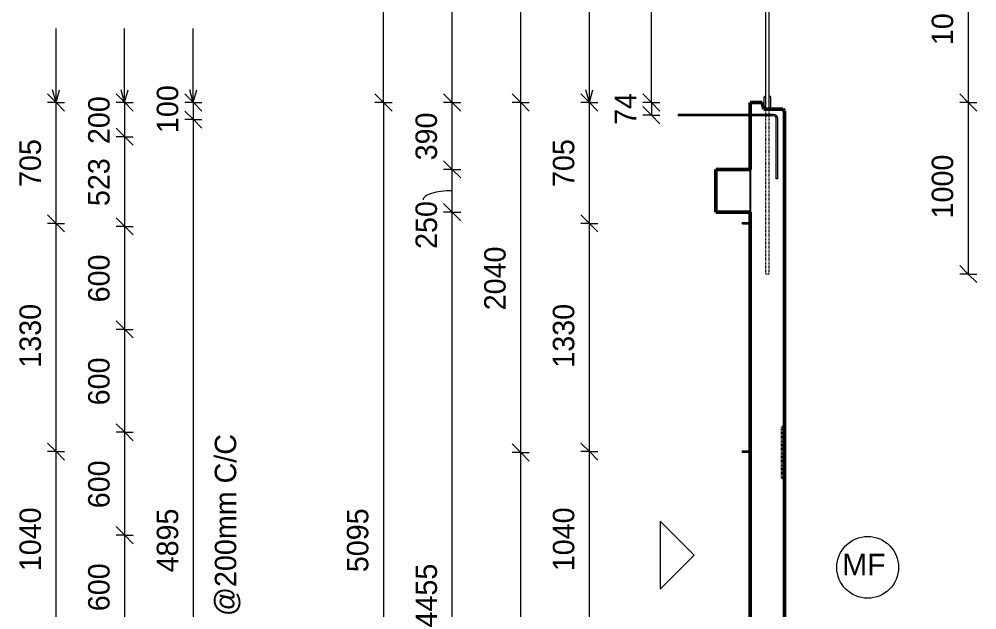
# Model space of a CAD drawing. Header units: millimetres. Extents: x 8080 to 24588, y -2644 to 10127.
# Drawn here: x 18288 to 23868, y 743 to 4185 of the extents above; entities that cross this region are included whole.
import ezdxf

# ---------------------------------------------------------------- set-up
doc = ezdxf.new("R2010")
doc.units = ezdxf.units.MM
doc.linetypes.add('Dash', pattern=[6.36, 3.18, -3.18])
for name, color, linetype, lineweight in [('A-ANNO-DIMS', 211, 'Continuous', 9), ('A-ANNO-DIMS-50', 211, 'Continuous', 9), ('A-DETL-MBND', 5, 'Continuous', 18), ('A-GENM', 13, 'Continuous', 18), ('A-WALL', 113, 'Continuous', 25), ('A-WALL-HDLN', 110, 'Dash', 25), ('G-ANNO-TEXT', 231, 'Continuous', 9), ('S-BEAM', 12, 'Continuous', 18), ('S-RBAR', 171, 'Continuous', 18)]:
    doc.layers.add(name, color=color, linetype=linetype, lineweight=lineweight)
doc.styles.add('Arial_1', font='arial.ttf', dxfattribs={"height": 125})
doc.styles.add('Nirmala UI Semilight', font='NirmalaS.ttf', dxfattribs={"height": 125})
doc.dimstyles.new('Arrow_Filled_-_2_5_NI_UI', dxfattribs={"dimscale": 304.8, "dimtxt": 130.920493, "dimasz": 0.328084, "dimexe": 0.164042, "dimexo": 0.0625, "dimgap": 0.164042, "dimtad": 1, "dimdec": 0, "dimzin": 0, "dimdsep": 46, "dimtxsty": 'Nirmala UI Semilight', "dimblk1": 'OBLIQUE', "dimblk2": 'OBLIQUE', "dimsah": 1, "dimcen": 0.09, "dimazin": 0, "dimtfac": 1, "dimtdec": 4, "dimtix": 1, "dimtmove": 0, "dimatfit": 3, "dimfxl": 0.164042, "dimfxlon": 1, "dimtvp": 1, "dimtolj": 1, "dimtzin": 0, "dimarcsym": 2})
doc.dimstyles.new('Arrow_Filled_-_2_5_NI_UI_2', dxfattribs={"dimscale": 304.8, "dimtxt": 130.920493, "dimasz": 0.328084, "dimexe": 0.164042, "dimexo": 0.0625, "dimgap": 0.164042, "dimtad": 1, "dimdec": 0, "dimzin": 0, "dimdsep": 46, "dimtxsty": 'Nirmala UI Semilight', "dimblk1": 'OBLIQUE', "dimblk2": 'OBLIQUE', "dimsah": 1, "dimcen": 0.09, "dimazin": 0, "dimtfac": 1, "dimtdec": 4, "dimtix": 1, "dimtmove": 1, "dimatfit": 3, "dimfxl": 0.164042, "dimfxlon": 1, "dimtvp": 1, "dimtolj": 1, "dimtzin": 0, "dimarcsym": 2})

# ---------------------------------------------------------------- blocks, each defined once
blk = doc.blocks.new('RR spread anchor face based - RR-SA-4_0-180-1726831-Elevation Right')
at = {"layer": 'A-GENM'}
for p, q in [((12996.3, 3733.8), (12993.8, 3728.8)), ((12993.8, 3728.8), (12993.8, 3660.7)), ((13003.8, 3733.8), (12996.3, 3733.8)), ((13031.3, 3733.8), (13023.8, 3733.8)), ((13033.8, 3728.8), (13031.3, 3733.8)), ((13033.8, 3660), (13033.8, 3728.8))]:
    blk.add_line(p, q, dxfattribs=at)
blk = doc.blocks.new('RR spread anchor face based - RR-SA-2_5-200-2134315-Elevation Right')
at = {"layer": 'A-GENM'}
for p, q in [((12868.8, -700), (12873.8, -700)), ((12868.8, -710), (12868.8, -700)), ((12873.8, -710), (12868.8, -710)), ((12873.8, -700), (12913.8, -700)), ((12873.8, -700), (12873.8, -710)), ((12913.8, -710), (12873.8, -710))]:
    blk.add_line(p, q, dxfattribs=at)
blk = doc.blocks.new('DIMBLOCK51-Elevation Front')
at = {"layer": 'A-ANNO-DIMS-50'}
for p, q in [((18502.6, 1665), (18452.6, 1715)), ((18502.6, 1665), (18452.6, 1665)), ((18502.6, 625), (18502.6, 1665)), ((18502.6, 1665), (18552.6, 1615)), ((18502.6, 1665), (18552.6, 1665)), ((18502.6, 625), (18452.6, 675)), ((18502.6, 625), (18452.6, 625)), ((18502.6, 625), (18552.6, 575)), ((18502.6, 625), (18552.6, 625))]:
    blk.add_line(p, q, dxfattribs=at)
at = {"layer": 'A-ANNO-DIMS-50', "color": 0, "insert": (18289.5, 967.7), "char_height": 125, "width": 425.611, "attachment_point": 1, "rotation": 90, "line_spacing_factor": 1.142579, "style": 'Nirmala UI Semilight'}
blk.add_mtext('1040', dxfattribs=at)
blk = doc.blocks.new('_Oblique')
at = {"color": 0, "linetype": 'ByBlock', "lineweight": -2}
blk.add_line((-0.5, -0.5), (0.5, 0.5), dxfattribs=at)
blk = doc.blocks.new('DIMBLOCK52-Elevation Front')
at = {"layer": 'A-ANNO-DIMS-50'}
for p, q in [((18502.6, 2995), (18452.6, 3045)), ((18502.6, 2995), (18452.6, 2995)), ((18502.6, 1665), (18502.6, 2995)), ((18502.6, 2995), (18552.6, 2945)), ((18502.6, 2995), (18552.6, 2995)), ((18502.6, 1665), (18452.6, 1715)), ((18502.6, 1665), (18452.6, 1665)), ((18502.6, 1665), (18552.6, 1615)), ((18502.6, 1665), (18552.6, 1665))]:
    blk.add_line(p, q, dxfattribs=at)
at = {"layer": 'A-ANNO-DIMS-50', "color": 0, "insert": (18289.5, 2153.9), "char_height": 125, "width": 422.754, "attachment_point": 1, "rotation": 90, "line_spacing_factor": 1.142579, "style": 'Nirmala UI Semilight'}
blk.add_mtext('1330', dxfattribs=at)
blk = doc.blocks.new('DIMBLOCK53-Elevation Front')
at = {"layer": 'A-ANNO-DIMS-50'}
for p, q in [((18502.6, 3700), (18452.6, 3750)), ((18502.6, 3700), (18452.6, 3700)), ((18502.6, 2995), (18502.6, 3700)), ((18502.6, 3700), (18552.6, 3650)), ((18502.6, 3700), (18552.6, 3700)), ((18502.6, 2995), (18452.6, 3045)), ((18502.6, 2995), (18452.6, 2995)), ((18502.6, 2995), (18552.6, 2945)), ((18502.6, 2995), (18552.6, 2995))]:
    blk.add_line(p, q, dxfattribs=at)
at = {"layer": 'A-ANNO-DIMS-50', "color": 0, "insert": (18289.5, 3207.1), "char_height": 125, "width": 337.061, "attachment_point": 1, "rotation": 90, "line_spacing_factor": 1.142579, "style": 'Nirmala UI Semilight'}
blk.add_mtext('705', dxfattribs=at)
blk = doc.blocks.new('DIMBLOCK58-Elevation Front')
at = {"layer": 'A-ANNO-DIMS-50'}
for p, q in [((18902.6, 1177.5), (18852.6, 1227.5)), ((18902.6, 1177.5), (18852.6, 1177.5)), ((18902.6, 577.5), (18902.6, 1177.5)), ((18902.6, 1177.5), (18952.6, 1127.5)), ((18902.6, 1177.5), (18952.6, 1177.5)), ((18902.6, 577.5), (18852.6, 627.5)), ((18902.6, 577.5), (18852.6, 577.5)), ((18902.6, 577.5), (18952.6, 527.5)), ((18902.6, 577.5), (18952.6, 577.5))]:
    blk.add_line(p, q, dxfattribs=at)
at = {"layer": 'A-ANNO-DIMS-50', "color": 0, "insert": (18689.5, 734.7), "char_height": 125, "width": 342.774, "attachment_point": 1, "rotation": 90, "line_spacing_factor": 1.142579, "style": 'Nirmala UI Semilight'}
blk.add_mtext('600', dxfattribs=at)
blk = doc.blocks.new('DIMBLOCK59-Elevation Front')
at = {"layer": 'A-ANNO-DIMS-50'}
for p, q in [((18902.6, 1777.5), (18852.6, 1827.5)), ((18902.6, 1777.5), (18852.6, 1777.5)), ((18902.6, 1177.5), (18902.6, 1777.5)), ((18902.6, 1777.5), (18952.6, 1727.5)), ((18902.6, 1777.5), (18952.6, 1777.5)), ((18902.6, 1177.5), (18852.6, 1227.5)), ((18902.6, 1177.5), (18852.6, 1177.5)), ((18902.6, 1177.5), (18952.6, 1127.5)), ((18902.6, 1177.5), (18952.6, 1177.5))]:
    blk.add_line(p, q, dxfattribs=at)
at = {"layer": 'A-ANNO-DIMS-50', "color": 0, "insert": (18689.5, 1334.7), "char_height": 125, "width": 342.774, "attachment_point": 1, "rotation": 90, "line_spacing_factor": 1.142579, "style": 'Nirmala UI Semilight'}
blk.add_mtext('600', dxfattribs=at)
blk = doc.blocks.new('DIMBLOCK60-Elevation Front')
at = {"layer": 'A-ANNO-DIMS-50'}
for p, q in [((18902.6, 2377.5), (18852.6, 2427.5)), ((18902.6, 2377.5), (18852.6, 2377.5)), ((18902.6, 1777.5), (18902.6, 2377.5)), ((18902.6, 2377.5), (18952.6, 2327.5)), ((18902.6, 2377.5), (18952.6, 2377.5)), ((18902.6, 1777.5), (18852.6, 1827.5)), ((18902.6, 1777.5), (18852.6, 1777.5)), ((18902.6, 1777.5), (18952.6, 1727.5)), ((18902.6, 1777.5), (18952.6, 1777.5))]:
    blk.add_line(p, q, dxfattribs=at)
at = {"layer": 'A-ANNO-DIMS-50', "color": 0, "insert": (18689.5, 1934.7), "char_height": 125, "width": 342.774, "attachment_point": 1, "rotation": 90, "line_spacing_factor": 1.142579, "style": 'Nirmala UI Semilight'}
blk.add_mtext('600', dxfattribs=at)
blk = doc.blocks.new('DIMBLOCK61-Elevation Front')
at = {"layer": 'A-ANNO-DIMS-50'}
for p, q in [((18902.6, 2977.5), (18852.6, 3027.5)), ((18902.6, 2977.5), (18852.6, 2977.5)), ((18902.6, 2377.5), (18902.6, 2977.5)), ((18902.6, 2977.5), (18952.6, 2927.5)), ((18902.6, 2977.5), (18952.6, 2977.5)), ((18902.6, 2377.5), (18852.6, 2427.5)), ((18902.6, 2377.5), (18852.6, 2377.5)), ((18902.6, 2377.5), (18952.6, 2327.5)), ((18902.6, 2377.5), (18952.6, 2377.5))]:
    blk.add_line(p, q, dxfattribs=at)
at = {"layer": 'A-ANNO-DIMS-50', "color": 0, "insert": (18689.5, 2534.7), "char_height": 125, "width": 342.774, "attachment_point": 1, "rotation": 90, "line_spacing_factor": 1.142579, "style": 'Nirmala UI Semilight'}
blk.add_mtext('600', dxfattribs=at)
blk = doc.blocks.new('DIMBLOCK62-Elevation Front')
at = {"layer": 'A-ANNO-DIMS-50'}
for p, q in [((18902.6, 3500), (18852.6, 3550)), ((18902.6, 3500), (18852.6, 3500)), ((18902.6, 2977.5), (18902.6, 3500)), ((18902.6, 3500), (18952.6, 3450)), ((18902.6, 3500), (18952.6, 3500)), ((18902.6, 2977.5), (18852.6, 3027.5)), ((18902.6, 2977.5), (18852.6, 2977.5)), ((18902.6, 2977.5), (18952.6, 2927.5)), ((18902.6, 2977.5), (18952.6, 2977.5))]:
    blk.add_line(p, q, dxfattribs=at)
at = {"layer": 'A-ANNO-DIMS-50', "color": 0, "insert": (18689.5, 3095.9), "char_height": 125, "width": 342.774, "attachment_point": 1, "rotation": 90, "line_spacing_factor": 1.142579, "style": 'Nirmala UI Semilight'}
blk.add_mtext('523', dxfattribs=at)
blk = doc.blocks.new('DIMBLOCK63-Elevation Front')
at = {"layer": 'A-ANNO-DIMS-50'}
for p, q in [((18902.6, 3700), (18852.6, 3750)), ((18902.6, 3700), (18852.6, 3700)), ((18902.6, 3500), (18902.6, 3700)), ((18902.6, 3700), (18952.6, 3650)), ((18902.6, 3700), (18952.6, 3700)), ((18902.6, 3500), (18852.6, 3550)), ((18902.6, 3500), (18852.6, 3500)), ((18902.6, 3500), (18952.6, 3450)), ((18902.6, 3500), (18952.6, 3500))]:
    blk.add_line(p, q, dxfattribs=at)
at = {"layer": 'A-ANNO-DIMS-50', "color": 0, "insert": (18689.5, 3457.2), "char_height": 125, "width": 342.774, "attachment_point": 1, "rotation": 90, "line_spacing_factor": 1.142579, "style": 'Nirmala UI Semilight'}
blk.add_mtext('200', dxfattribs=at)
blk = doc.blocks.new('DIMBLOCK65-Elevation Front')
at = {"layer": 'A-ANNO-DIMS-50'}
for p, q in [((19302.6, 3600), (19252.6, 3650)), ((19302.6, 3600), (19252.6, 3600)), ((19302.6, -1295), (19302.6, 3600)), ((19302.6, 3600), (19352.6, 3550)), ((19302.6, 3600), (19352.6, 3600)), ((19302.6, -1295), (19252.6, -1245)), ((19302.6, -1295), (19252.6, -1295)), ((19302.6, -1295), (19352.6, -1345)), ((19302.6, -1295), (19352.6, -1295))]:
    blk.add_line(p, q, dxfattribs=at)
at = {"layer": 'A-ANNO-DIMS-50', "color": 0, "char_height": 125, "attachment_point": 1, "rotation": 90, "line_spacing_factor": 1.142579, "style": 'Nirmala UI Semilight'}
for s, insert, width in [('T8@200mm C/C', (19427.5, 511), 1539.625), ('4895', (19089.5, 960.9), 459.888)]:
    blk.add_mtext(s, dxfattribs=dict(at, insert=insert, width=width))
blk = doc.blocks.new('DIMBLOCK66-Elevation Front')
at = {"layer": 'A-ANNO-DIMS-50'}
for p, q in [((19302.6, 3700), (19252.6, 3750)), ((19302.6, 3700), (19252.6, 3700)), ((19302.6, 3600), (19302.6, 3700)), ((19302.6, 3700), (19352.6, 3650)), ((19302.6, 3700), (19352.6, 3700)), ((19302.6, 3600), (19252.6, 3650)), ((19302.6, 3600), (19252.6, 3600)), ((19302.6, 3600), (19352.6, 3550)), ((19302.6, 3600), (19352.6, 3600))]:
    blk.add_line(p, q, dxfattribs=at)
at = {"layer": 'A-ANNO-DIMS-50', "color": 0, "insert": (19089.5, 3521.5), "char_height": 125, "width": 308.496, "attachment_point": 1, "rotation": 90, "line_spacing_factor": 1.142579, "style": 'Nirmala UI Semilight'}
blk.add_mtext('100', dxfattribs=at)
blk = doc.blocks.new('DIMBLOCK114-Elevation Right')
at = {"layer": 'A-ANNO-DIMS-50'}
for p, q in [((21971.4, 3700), (21921.4, 3750)), ((21971.4, 3700), (21921.4, 3700)), ((21971.4, 3700), (21971.4, 3626)), ((21971.4, 3700), (22021.4, 3650)), ((21971.4, 3700), (22021.4, 3700)), ((21971.4, 3626), (21921.4, 3676)), ((21971.4, 3626), (21921.4, 3626)), ((21971.4, 3626), (22021.4, 3576)), ((21971.4, 3626), (22021.4, 3626))]:
    blk.add_line(p, q, dxfattribs=at)
at = {"layer": 'A-ANNO-DIMS-50', "color": 0, "insert": (21758.3, 3569), "char_height": 125, "width": 225.659, "attachment_point": 1, "rotation": 90, "line_spacing_factor": 1.142579, "style": 'Nirmala UI Semilight'}
blk.add_mtext('74', dxfattribs=at)
blk = doc.blocks.new('DIMBLOCK124-Elevation Right')
at = {"layer": 'A-ANNO-DIMS-50'}
for p, q in [((21610.4, 1665), (21560.4, 1715)), ((21610.4, 1665), (21560.4, 1665)), ((21610.4, 625), (21610.4, 1665)), ((21610.4, 1665), (21660.4, 1615)), ((21610.4, 1665), (21660.4, 1665)), ((21610.4, 625), (21560.4, 675)), ((21610.4, 625), (21560.4, 625)), ((21610.4, 625), (21660.4, 575)), ((21610.4, 625), (21660.4, 625))]:
    blk.add_line(p, q, dxfattribs=at)
at = {"layer": 'A-ANNO-DIMS-50', "color": 0, "insert": (21397.3, 967.7), "char_height": 125, "width": 425.611, "attachment_point": 1, "rotation": 90, "line_spacing_factor": 1.142579, "style": 'Nirmala UI Semilight'}
blk.add_mtext('1040', dxfattribs=at)
blk = doc.blocks.new('DIMBLOCK125-Elevation Right')
at = {"layer": 'A-ANNO-DIMS-50'}
for p, q in [((21610.4, 2995), (21560.4, 3045)), ((21610.4, 2995), (21560.4, 2995)), ((21610.4, 1665), (21610.4, 2995)), ((21610.4, 2995), (21660.4, 2945)), ((21610.4, 2995), (21660.4, 2995)), ((21610.4, 1665), (21560.4, 1715)), ((21610.4, 1665), (21560.4, 1665)), ((21610.4, 1665), (21660.4, 1615)), ((21610.4, 1665), (21660.4, 1665))]:
    blk.add_line(p, q, dxfattribs=at)
at = {"layer": 'A-ANNO-DIMS-50', "color": 0, "insert": (21397.3, 2153.9), "char_height": 125, "width": 422.754, "attachment_point": 1, "rotation": 90, "line_spacing_factor": 1.142579, "style": 'Nirmala UI Semilight'}
blk.add_mtext('1330', dxfattribs=at)
blk = doc.blocks.new('DIMBLOCK126-Elevation Right')
at = {"layer": 'A-ANNO-DIMS-50'}
for p, q in [((21610.4, 3700), (21560.4, 3750)), ((21610.4, 3700), (21560.4, 3700)), ((21610.4, 2995), (21610.4, 3700)), ((21610.4, 3700), (21660.4, 3650)), ((21610.4, 3700), (21660.4, 3700)), ((21610.4, 2995), (21560.4, 3045)), ((21610.4, 2995), (21560.4, 2995)), ((21610.4, 2995), (21660.4, 2945)), ((21610.4, 2995), (21660.4, 2995))]:
    blk.add_line(p, q, dxfattribs=at)
at = {"layer": 'A-ANNO-DIMS-50', "color": 0, "insert": (21397.3, 3207.1), "char_height": 125, "width": 337.061, "attachment_point": 1, "rotation": 90, "line_spacing_factor": 1.142579, "style": 'Nirmala UI Semilight'}
blk.add_mtext('705', dxfattribs=at)
blk = doc.blocks.new('DIMBLOCK127-Elevation Right')
at = {"layer": 'A-ANNO-DIMS-50'}
for p, q in [((21210.4, 1660), (21160.4, 1710)), ((21210.4, 1660), (21160.4, 1660)), ((21210.4, -1395), (21210.4, 1660)), ((21210.4, 1660), (21260.4, 1610)), ((21210.4, 1660), (21260.4, 1660)), ((21210.4, -1395), (21160.4, -1345)), ((21210.4, -1395), (21160.4, -1395)), ((21210.4, -1395), (21260.4, -1445)), ((21210.4, -1395), (21260.4, -1395))]:
    blk.add_line(p, q, dxfattribs=at)
at = {"layer": 'A-ANNO-DIMS-50', "color": 0, "insert": (20997.3, -57.9), "char_height": 125, "width": 457.032, "attachment_point": 1, "rotation": 90, "line_spacing_factor": 1.142579, "style": 'Nirmala UI Semilight'}
blk.add_mtext('3055', dxfattribs=at)
blk = doc.blocks.new('DIMBLOCK128-Elevation Right')
at = {"layer": 'A-ANNO-DIMS-50'}
for p, q in [((21210.4, 3700), (21160.4, 3750)), ((21210.4, 3700), (21160.4, 3700)), ((21210.4, 1660), (21210.4, 3700)), ((21210.4, 3700), (21260.4, 3650)), ((21210.4, 3700), (21260.4, 3700)), ((21210.4, 1660), (21160.4, 1710)), ((21210.4, 1660), (21160.4, 1660)), ((21210.4, 1660), (21260.4, 1610)), ((21210.4, 1660), (21260.4, 1660))]:
    blk.add_line(p, q, dxfattribs=at)
at = {"layer": 'A-ANNO-DIMS-50', "color": 0, "insert": (20997.3, 2488.4), "char_height": 125, "width": 459.888, "attachment_point": 1, "rotation": 90, "line_spacing_factor": 1.142579, "style": 'Nirmala UI Semilight'}
blk.add_mtext('2040', dxfattribs=at)
blk = doc.blocks.new('DIMBLOCK129-Elevation Right')
at = {"layer": 'A-ANNO-DIMS-50'}
for p, q in [((20810.4, 3060), (20760.4, 3110)), ((20810.4, 3060), (20760.4, 3060)), ((20810.4, -1395), (20810.4, 3060)), ((20810.4, 3060), (20860.4, 3010)), ((20810.4, 3060), (20860.4, 3060)), ((20810.4, -1395), (20760.4, -1345)), ((20810.4, -1395), (20760.4, -1395)), ((20810.4, -1395), (20860.4, -1445)), ((20810.4, -1395), (20860.4, -1395))]:
    blk.add_line(p, q, dxfattribs=at)
at = {"layer": 'A-ANNO-DIMS-50', "color": 0, "insert": (20597.3, 639.7), "char_height": 125, "width": 462.744, "attachment_point": 1, "rotation": 90, "line_spacing_factor": 1.142579, "style": 'Nirmala UI Semilight'}
blk.add_mtext('4455', dxfattribs=at)
blk = doc.blocks.new('DIMBLOCK130-Elevation Right')
at = {"layer": 'A-ANNO-DIMS-50'}
for p, q in [((20810.4, 3310), (20760.4, 3360)), ((20810.4, 3310), (20760.4, 3310)), ((20810.4, 3060), (20810.4, 3310)), ((20810.4, 3310), (20860.4, 3260)), ((20810.4, 3310), (20860.4, 3310)), ((20810.4, 3060), (20760.4, 3110)), ((20810.4, 3060), (20760.4, 3060)), ((20810.4, 3060), (20860.4, 3010)), ((20810.4, 3060), (20860.4, 3060))]:
    blk.add_line(p, q, dxfattribs=at)
blk.add_ellipse((20810.4, 3131.8), major_axis=(169, 0), ratio=0.314818, start_param=1.570796, end_param=3.141593, dxfattribs=at)
at = {"layer": 'A-ANNO-DIMS-50', "color": 0, "insert": (20597.3, 2846.1), "char_height": 125, "width": 342.774, "attachment_point": 1, "rotation": 90, "line_spacing_factor": 1.142579, "style": 'Nirmala UI Semilight'}
blk.add_mtext('250', dxfattribs=at)
blk = doc.blocks.new('DIMBLOCK131-Elevation Right')
at = {"layer": 'A-ANNO-DIMS-50'}
for p, q in [((20810.4, 3700), (20760.4, 3750)), ((20810.4, 3700), (20760.4, 3700)), ((20810.4, 3310), (20810.4, 3700)), ((20810.4, 3700), (20860.4, 3650)), ((20810.4, 3700), (20860.4, 3700)), ((20810.4, 3310), (20760.4, 3360)), ((20810.4, 3310), (20760.4, 3310)), ((20810.4, 3310), (20860.4, 3260)), ((20810.4, 3310), (20860.4, 3310))]:
    blk.add_line(p, q, dxfattribs=at)
at = {"layer": 'A-ANNO-DIMS-50', "color": 0, "insert": (20597.3, 3362.2), "char_height": 125, "width": 342.774, "attachment_point": 1, "rotation": 90, "line_spacing_factor": 1.142579, "style": 'Nirmala UI Semilight'}
blk.add_mtext('390', dxfattribs=at)
blk = doc.blocks.new('DIMBLOCK132-Elevation Right')
at = {"layer": 'A-ANNO-DIMS-50'}
for p, q in [((20410.4, 3700), (20360.4, 3750)), ((20410.4, 3700), (20360.4, 3700)), ((20410.4, 3700), (20410.4, -1395)), ((20410.4, 3700), (20460.4, 3650)), ((20410.4, 3700), (20460.4, 3700)), ((20410.4, -1395), (20360.4, -1345)), ((20410.4, -1395), (20360.4, -1395)), ((20410.4, -1395), (20460.4, -1445)), ((20410.4, -1395), (20460.4, -1395))]:
    blk.add_line(p, q, dxfattribs=at)
at = {"layer": 'A-ANNO-DIMS-50', "color": 0, "insert": (20197.3, 962.1), "char_height": 125, "width": 457.032, "attachment_point": 1, "rotation": 90, "line_spacing_factor": 1.142579, "style": 'Nirmala UI Semilight'}
blk.add_mtext('5095', dxfattribs=at)
blk = doc.blocks.new('DIMBLOCK138-Elevation Right')
at = {"layer": 'A-ANNO-DIMS-50'}
for p, q in [((23818.2, 4720), (23768.2, 4770)), ((23818.2, 4720), (23768.2, 4720)), ((23818.2, 4720), (23818.2, 3700)), ((23818.2, 4720), (23868.2, 4670)), ((23818.2, 4720), (23868.2, 4720)), ((23818.2, 3700), (23768.2, 3750)), ((23818.2, 3700), (23768.2, 3700)), ((23818.2, 3700), (23868.2, 3650)), ((23818.2, 3700), (23868.2, 3700))]:
    blk.add_line(p, q, dxfattribs=at)
at = {"layer": 'A-ANNO-DIMS-50', "color": 0, "insert": (23605.1, 4033.9), "char_height": 125, "width": 422.754, "attachment_point": 1, "rotation": 90, "line_spacing_factor": 1.142579, "style": 'Nirmala UI Semilight'}
blk.add_mtext('1020', dxfattribs=at)
blk = doc.blocks.new('DIMBLOCK139-Elevation Right')
at = {"layer": 'A-ANNO-DIMS-50'}
for p, q in [((23818.2, 3700), (23768.2, 3750)), ((23818.2, 3700), (23768.2, 3700)), ((23818.2, 3700), (23818.2, 2700)), ((23818.2, 3700), (23868.2, 3650)), ((23818.2, 3700), (23868.2, 3700)), ((23818.2, 2700), (23768.2, 2750)), ((23818.2, 2700), (23768.2, 2700)), ((23818.2, 2700), (23868.2, 2650)), ((23818.2, 2700), (23868.2, 2700))]:
    blk.add_line(p, q, dxfattribs=at)
at = {"layer": 'A-ANNO-DIMS-50', "color": 0, "insert": (23605.1, 3023.9), "char_height": 125, "width": 422.754, "attachment_point": 1, "rotation": 90, "line_spacing_factor": 1.142579, "style": 'Nirmala UI Semilight'}
blk.add_mtext('1000', dxfattribs=at)

msp = doc.modelspace()

# ---------------------------------------------------------------- linework, layer by layer
at = {"layer": 'A-DETL-MBND'}
for p, q in [((20410.4, 3700), (20410.4, 6414)), ((20810.4, 3700), (20810.4, 6014)), ((21210.4, 3700), (21210.4, 5614)), ((21971.4, 3700), (21971.4, 4814)), ((22022.2, 1259.9), (22022.2, 863.9)), ((22220.1, 1061.9), (22022.2, 1259.9)), ((22022.2, 863.9), (22220.1, 1061.9))]:
    msp.add_line(p, q, dxfattribs=at)
msp.add_circle((23232.3, 990.1), 180, dxfattribs=at)
at = {"layer": 'A-WALL', "lineweight": 50}
for p, q in [((22617.9, 3700), (22547.7, 3700)), ((22547.7, 3700), (22547.7, 3310)), ((22627.9, 3660), (22617.9, 3700)), ((22738.2, 3660), (22627.9, 3660)), ((22747.7, 3650.4), (22738.2, 3660)), ((22747.7, -1395), (22747.7, 3650.4)), ((22547.7, 3060), (22547.7, -1395))]:
    msp.add_line(p, q, dxfattribs=at)
at = {"layer": 'A-WALL'}
msp.add_line((22547.7, 3310), (22547.7, 3060), dxfattribs=at)
at = {"layer": 'A-WALL-HDLN'}
for p, q in [((22747.7, 1810), (22732.7, 1810)), ((22732.7, 1510), (22732.7, 1810)), ((22732.7, 1510), (22747.7, 1510))]:
    msp.add_line(p, q, dxfattribs=at)
at = {"layer": 'G-ANNO-TEXT', "color": 7}
for p, q in [((21610.4, 3699.3), (21610.4, 4252.9)), ((18502.4, 3698.7), (18502.4, 4131.4)), ((18902.4, 3698.8), (18902.4, 4131.4)), ((19302.4, 3698.8), (19302.4, 4131.4)), ((18502.4, 3698.7), (18482.3, 3773.7)), ((18502.4, 3698.7), (18522.5, 3773.7)), ((18902.4, 3698.8), (18882.3, 3773.8)), ((18902.4, 3698.8), (18922.5, 3773.8)), ((19302.4, 3698.8), (19282.3, 3773.8)), ((19302.4, 3698.8), (19322.5, 3773.8)), ((21610.4, 3699.3), (21590.3, 3774.3)), ((21610.4, 3699.3), (21630.5, 3774.3))]:
    msp.add_line(p, q, dxfattribs=at)
at = {"layer": 'S-BEAM', "lineweight": 50}
for p, q in [((22547.7, 3310), (22347.7, 3310)), ((22347.7, 3310), (22347.7, 3060)), ((22347.7, 3060), (22547.7, 3060))]:
    msp.add_line(p, q, dxfattribs=at)
at = {"layer": 'S-BEAM'}
msp.add_line((22547.7, 3060), (22547.7, 3310), dxfattribs=at)
at = {"layer": 'S-RBAR'}
for p, q in [((22637.7, 3660), (22637.7, 4720)), ((22657.7, 3660), (22657.7, 4720)), ((22683.7, 3630), (22127.7, 3630)), ((22127.7, 3630), (22127.7, 3622)), ((22683.7, 3622), (22127.7, 3622)), ((22699.7, 3254), (22699.7, 3606)), ((22707.7, 3254), (22707.7, 3606)), ((22707.7, 3254), (22699.7, 3254))]:
    msp.add_line(p, q, dxfattribs=at)
at = {"layer": 'S-RBAR', "linetype": 'Dash'}
for p, q in [((22637.7, 3630), (22637.7, 3660)), ((22657.7, 3630), (22657.7, 3660)), ((22637.7, 2700), (22637.7, 3622)), ((22657.7, 2700), (22657.7, 3622)), ((22657.7, 2700), (22637.7, 2700))]:
    msp.add_line(p, q, dxfattribs=at)
at = {"layer": 'S-RBAR'}
for radius in [24, 16]:
    msp.add_arc((22683.7, 3606), radius, 0, 90, dxfattribs=at)

# ---------------------------------------------------------------- block references
at = {"layer": 'A-GENM'}
for name, p in [('RR spread anchor face based - RR-SA-4_0-180-1726831-Elevation Right', (9633.9, 0)), ('RR spread anchor face based - RR-SA-2_5-200-2134315-Elevation Right', (9633.9, 3700)), ('RR spread anchor face based - RR-SA-2_5-200-2134315-Elevation Right', (9633.9, 2370))]:
    msp.add_blockref(name, p, dxfattribs=at)

# ---------------------------------------------------------------- texts
at = {"layer": 'G-ANNO-TEXT', "color": 7, "insert": (23083.7, 1069.1), "char_height": 125, "width": 300.633, "attachment_point": 1, "rotation": 359.9997, "style": 'Arial_1'}
msp.add_mtext('MF', dxfattribs=at)

# ---------------------------------------------------------------- dimensions: what is measured, and where the dimension line sits
at = {"layer": 'A-ANNO-DIMS'}
for base, p1, p2, override, picture, middle in [((23818.2, 3700), (23768.2, 4720), (23768.2, 3700), {"dimpost": '<>', "dimfxl": 1020}, 'DIMBLOCK138-Elevation Right', (23703.2, 4210)), ((18902.6, 3700), (18852.6, 3500), (18852.6, 3700), {"dimpost": '<>', "dimfxl": 200}, 'DIMBLOCK63-Elevation Front', (18788, 3600)), ((19302.6, 3700), (19252.6, 3600), (19252.6, 3700), {"dimpost": '<>', "dimfxl": 100}, 'DIMBLOCK66-Elevation Front', (19187.6, 3650)), ((18502.6, 3700), (18452.6, 2995), (18452.6, 3700), {"dimpost": '<>', "dimfxl": 705}, 'DIMBLOCK53-Elevation Front', (18388, 3347.5)), ((20410.4, -1395), (20460.4, 3700), (20460.4, -1395), {"dimpost": '<>', "dimfxl": 5095}, 'DIMBLOCK132-Elevation Right', (20295.8, 1152.5)), ((20810.4, 3700), (20860.4, 3310), (20860.4, 3700), {"dimpost": '<>', "dimfxl": 390}, 'DIMBLOCK131-Elevation Right', (20695.8, 3505)), ((21210.4, 3700), (21260.4, 1660), (21260.4, 3700), {"dimpost": '<>', "dimfxl": 2040}, 'DIMBLOCK128-Elevation Right', (21095.8, 2680)), ((21610.4, 3700), (21660.4, 2995), (21660.4, 3700), {"dimpost": '<>', "dimfxl": 705}, 'DIMBLOCK126-Elevation Right', (21495.8, 3347.5)), ((21971.4, 3626), (22021.4, 3700), (22021.4, 3626), {"dimpost": '<>', "dimfxl": 74}, 'DIMBLOCK114-Elevation Right', (21858.9, 3663)), ((23818.2, 2700), (23768.2, 3700), (23768.2, 2700), {"dimpost": '<>', "dimfxl": 1000}, 'DIMBLOCK139-Elevation Right', (23703.2, 3200)), ((18902.5828776, 3500), (18852.5828776, 2977.5), (18852.5828776, 3500), {"dimpost": '<>', "dimfxl": 522.5}, 'DIMBLOCK62-Elevation Front', (18787.9908272, 3238.75)), ((20810.4, 3060), (20860.4, -1395), (20860.4, 3060), {"dimpost": '<>', "dimfxl": 4455}, 'DIMBLOCK129-Elevation Right', (20696.9, 832.5)), ((18502.6, 2995), (18452.6, 1665), (18452.6, 2995), {"dimpost": '<>', "dimfxl": 1330}, 'DIMBLOCK52-Elevation Front', (18387.6, 2330)), ((18902.6, 2977.5), (18852.6, 2377.5), (18852.6, 2977.5), {"dimpost": '<>', "dimfxl": 600}, 'DIMBLOCK61-Elevation Front', (18787.9, 2677.5)), ((21610.4, 2995), (21660.4, 1665), (21660.4, 2995), {"dimpost": '<>', "dimfxl": 1330}, 'DIMBLOCK125-Elevation Right', (21495.4, 2330)), ((18902.6, 2377.5), (18852.6, 1777.5), (18852.6, 2377.5), {"dimpost": '<>', "dimfxl": 600}, 'DIMBLOCK60-Elevation Front', (18787.9, 2077.5)), ((18902.6, 1777.5), (18852.6, 1177.5), (18852.6, 1777.5), {"dimpost": '<>', "dimfxl": 600}, 'DIMBLOCK59-Elevation Front', (18787.9, 1477.5)), ((18502.6, 1665), (18452.6, 625), (18452.6, 1665), {"dimpost": '<>', "dimfxl": 1040}, 'DIMBLOCK51-Elevation Front', (18387.6, 1145)), ((21210.4, 1660), (21260.4, -1395), (21260.4, 1660), {"dimpost": '<>', "dimfxl": 3055}, 'DIMBLOCK127-Elevation Right', (21095.8, 132.5)), ((21610.4, 1665), (21660.4, 625), (21660.4, 1665), {"dimpost": '<>', "dimfxl": 1040}, 'DIMBLOCK124-Elevation Right', (21495.5, 1145)), ((18902.6, 1177.5), (18852.6, 577.5), (18852.6, 1177.5), {"dimpost": '<>', "dimfxl": 600}, 'DIMBLOCK58-Elevation Front', (18787.9, 877.5))]:
    dim = msp.add_linear_dim(base=base, p1=p1, p2=p2, angle=90, dimstyle='Arrow_Filled_-_2_5_NI_UI', override=override, dxfattribs=at)
    dim.commit()
    dim.dimension.update_dxf_attribs({"geometry": picture, "text_midpoint": middle})
dim = msp.add_linear_dim(base=(19302.6, 3600), p1=(19252.6, -1295), p2=(19252.6, 3600), angle=90, text='<>\\XT8@200mm C/C', dimstyle='Arrow_Filled_-_2_5_NI_UI', override={"dimpost": '<>', "dimfxl": 4895}, dxfattribs=at)
dim.commit()
dim.dimension.update_dxf_attribs({"geometry": 'DIMBLOCK65-Elevation Front', "text_midpoint": (19302.6, 1152.5)})
dim = msp.add_linear_dim(base=(20810.4, 3310), p1=(20860.4, 3060), p2=(20860.4, 3310), angle=90, dimstyle='Arrow_Filled_-_2_5_NI_UI_2', override={"dimpost": '<>', "dimfxl": 250}, dxfattribs=at)
dim.commit()
dim.dimension.update_dxf_attribs({"geometry": 'DIMBLOCK130-Elevation Right', "text_midpoint": (20680.7, 3017.5), "dimtype": 160, "text_rotation": 90})

doc.saveas('drawing.dxf')
